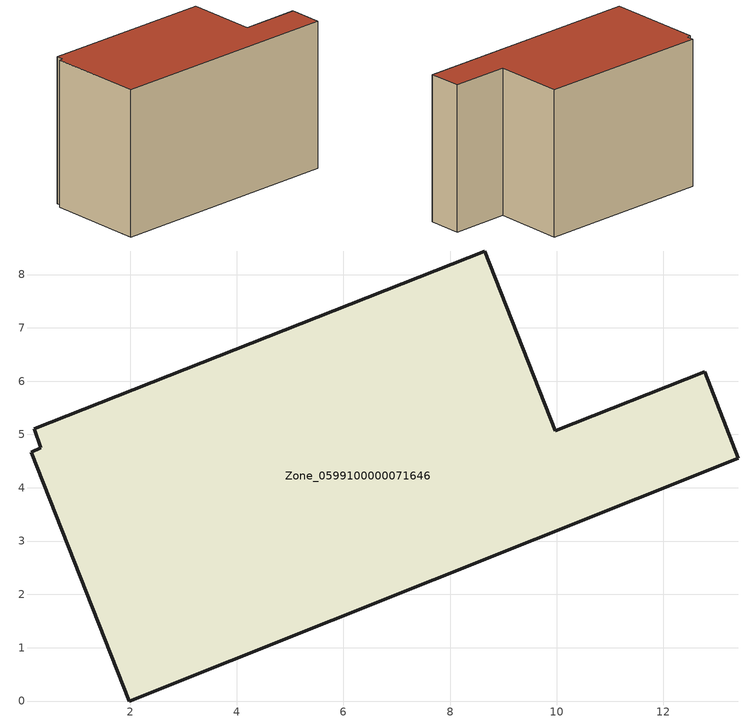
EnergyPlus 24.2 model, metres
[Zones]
Zone_0599100000071646
 floor ground (C_G): 0.33,4.75 0.2,5.1 8.65,8.44 9.98,5.07 12.78,6.17 13.41,4.55 1.98,0 0.14,4.66 z0
 wall outside (C_F): 1.98,0 13.41,4.55 12.78,6.17 9.98,5.07 8.65,8.44 0.2,5.1 0.33,4.75 0.14,4.66 1.98,0 z0:7.67
 roof outside (C_R): 0.33,4.75 0.14,4.66 1.98,0 13.41,4.55 12.78,6.17 9.98,5.07 8.65,8.44 0.2,5.1 z7.67
[BUILDING]
Pand.0599100000071646: North Axis=0; Terrain=City; Loads Convergence Tolerance Value=0.04; Temperature Convergence Tolerance Value=0.4; Solar Distribution=FullExterior; Maximum Number of Warmup Days=25; Minimum Number of Warmup Days=1
[Site:Location]
Rotterdam.The.Hague.AP_ZH_NLD Design_Conditions: Latitude=51.96; Longitude=4.45; Time Zone=1; Elevation=-4.5
[SITE:GROUNDTEMPERATURE:BUILDINGSURFACE]
18, 18, 18, 18, 18, 18, 18, 18, 18, 18, 18, 18
[MATERIAL] Thermal Absorptance=0.9; Solar Absorptance=0.7; Visible Absorptance=0.7
Name | Roughness | Thickness | Conductivity | Density | Specific Heat
G.TI.1975-1991 | MediumSmooth | 0.15 | 0.288461 | 540 | 1210
F.TI.1975-1991 | Rough | 0.3 | 0.230769 | 1920 | 840
R.TI.1975-1991 | MediumRough | 0.2 | 0.153846 | 1500 | 1000
[CONSTRUCTION]
C_G: G.TI.1975-1991
C_F: F.TI.1975-1991
C_R: R.TI.1975-1991
[ZONE]
Zone_0599100000071646: Type=1; Multiplier=1; Ceiling Height=Autocalculate; Volume=Autocalculate; Floor Area=autocalculate; Part of Total Floor Area=Yes
[ZONEINFILTRATION:DESIGNFLOWRATE]
Infil_Zone_0599100000071646: Zone or ZoneList or Space or SpaceList=Zone_0599100000071646; Schedule=AlwaysOn; Design Flow Rate Calculation Method=Flow/Area; Flow Rate per Floor Area=0.003; Constant Term Coefficient=1; Temperature Term Coefficient=0; Velocity Term Coefficient=0; Velocity Squared Term Coefficient=0
[HVACTEMPLATE:ZONE:IDEALLOADSAIRSYSTEM]
Zone_0599100000071646: Maximum Heating Supply Air Temperature=50; Minimum Cooling Supply Air Temperature=13; Maximum Heating Supply Air Humidity Ratio=0.0156; Minimum Cooling Supply Air Humidity Ratio=0.0077; Heating Limit=NoLimit; Cooling Limit=NoLimit; Dehumidification Control Type=ConstantSensibleHeatRatio; Cooling Sensible Heat Ratio=0.7; Dehumidification Setpoint=60; Humidification Control Type=None; Humidification Setpoint=30; Outdoor Air Method=None; Outdoor Air Flow Rate per Person=0.00944; Outdoor Air Flow Rate per Zone Floor Area=0; Outdoor Air Flow Rate per Zone=0; Demand Controlled Ventilation Type=None; Outdoor Air Economizer Type=NoEconomizer; Heat Recovery Type=None; Sensible Heat Recovery Effectiveness=0.7; Latent Heat Recovery Effectiveness=0.65
[ZONECONTROL:THERMOSTAT]
ThermostatControl_Zone_0599100000071646: Zone or ZoneList=Zone_0599100000071646; Control Type Schedule=DualSetpointControlType; Control 1=Thermostat_Zone_0599100000071646; Temperature Difference Between Cutout And Setpoint=0
[THERMOSTATSETPOINT:DUALSETPOINT]
Thermostat_Zone_0599100000071646: Heating Setpoint Temperature Schedule=HeatingSetpoint_Zone_0599100000071646; Cooling Setpoint Temperature Schedule=CoolingSetpoint_Zone_0599100000071646
[SCHEDULE:COMPACT]
HeatingSetpoint_Zone_0599100000071646: Through: 12/31, For: AllDays, Until: 24:00, 21
CoolingSetpoint_Zone_0599100000071646: Through: 12/31, For: AllDays, Until: 24:00, 24
DualSetpointControlType: Through: 12/31, For: AllDays, Until: 24:00, 4
AlwaysOn: Through: 12/31, For: AllDays, Until: 24:00, 1
